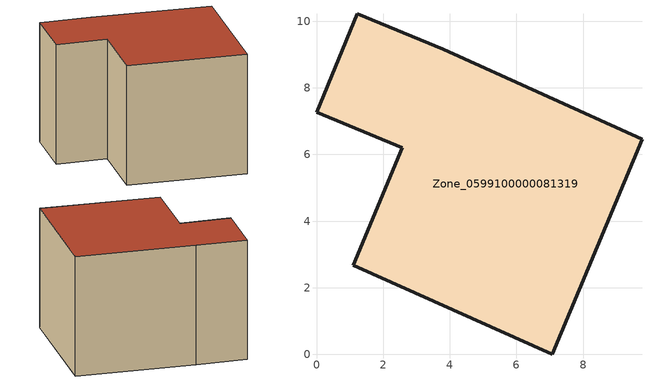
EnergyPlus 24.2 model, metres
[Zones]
Zone_0599100000081319
 floor ground (C_G): 9.77,6.46 7.08,0 1.11,2.67 2.58,6.2 0,7.27 1.23,10.23 3.81,9.16 z0
 wall outside (C_F): 3.81,9.16 1.23,10.23 0,7.27 2.58,6.2 1.11,2.67 7.08,0 9.77,6.46 3.81,9.16 z0:6.77
 roof outside (C_R): 9.77,6.46 3.81,9.16 1.23,10.23 0,7.27 2.58,6.2 1.11,2.67 7.08,0 z6.77
[BUILDING]
Pand.0599100000081319: North Axis=0; Terrain=City; Loads Convergence Tolerance Value=0.04; Temperature Convergence Tolerance Value=0.4; Solar Distribution=FullExterior; Maximum Number of Warmup Days=25; Minimum Number of Warmup Days=1
[Site:Location]
Rotterdam.The.Hague.AP_ZH_NLD Design_Conditions: Latitude=51.96; Longitude=4.45; Time Zone=1; Elevation=-4.5
[SITE:GROUNDTEMPERATURE:BUILDINGSURFACE]
18, 18, 18, 18, 18, 18, 18, 18, 18, 18, 18, 18
[MATERIAL] Thermal Absorptance=0.9; Solar Absorptance=0.7; Visible Absorptance=0.7
Name | Roughness | Thickness | Conductivity | Density | Specific Heat
G.TI.1965-1974 | MediumSmooth | 0.15 | 0.882353 | 540 | 1210
F.TI.1965-1974 | Rough | 0.3 | 0.697674 | 1920 | 840
R.TI.1965-1974 | MediumRough | 0.2 | 0.232558 | 1500 | 1000
[CONSTRUCTION]
C_G: G.TI.1965-1974
C_F: F.TI.1965-1974
C_R: R.TI.1965-1974
[ZONE]
Zone_0599100000081319: Type=1; Multiplier=1; Ceiling Height=Autocalculate; Volume=Autocalculate; Floor Area=autocalculate; Part of Total Floor Area=Yes
[ZONEINFILTRATION:DESIGNFLOWRATE]
Infil_Zone_0599100000081319: Zone or ZoneList or Space or SpaceList=Zone_0599100000081319; Schedule=AlwaysOn; Design Flow Rate Calculation Method=Flow/Area; Flow Rate per Floor Area=0.003; Constant Term Coefficient=1; Temperature Term Coefficient=0; Velocity Term Coefficient=0; Velocity Squared Term Coefficient=0
[HVACTEMPLATE:ZONE:IDEALLOADSAIRSYSTEM]
Zone_0599100000081319: Maximum Heating Supply Air Temperature=50; Minimum Cooling Supply Air Temperature=13; Maximum Heating Supply Air Humidity Ratio=0.0156; Minimum Cooling Supply Air Humidity Ratio=0.0077; Heating Limit=NoLimit; Cooling Limit=NoLimit; Dehumidification Control Type=ConstantSensibleHeatRatio; Cooling Sensible Heat Ratio=0.7; Dehumidification Setpoint=60; Humidification Control Type=None; Humidification Setpoint=30; Outdoor Air Method=None; Outdoor Air Flow Rate per Person=0.00944; Outdoor Air Flow Rate per Zone Floor Area=0; Outdoor Air Flow Rate per Zone=0; Demand Controlled Ventilation Type=None; Outdoor Air Economizer Type=NoEconomizer; Heat Recovery Type=None; Sensible Heat Recovery Effectiveness=0.7; Latent Heat Recovery Effectiveness=0.65
[ZONECONTROL:THERMOSTAT]
ThermostatControl_Zone_0599100000081319: Zone or ZoneList=Zone_0599100000081319; Control Type Schedule=DualSetpointControlType; Control 1=Thermostat_Zone_0599100000081319; Temperature Difference Between Cutout And Setpoint=0
[THERMOSTATSETPOINT:DUALSETPOINT]
Thermostat_Zone_0599100000081319: Heating Setpoint Temperature Schedule=HeatingSetpoint_Zone_0599100000081319; Cooling Setpoint Temperature Schedule=CoolingSetpoint_Zone_0599100000081319
[SCHEDULE:COMPACT]
HeatingSetpoint_Zone_0599100000081319: Through: 12/31, For: AllDays, Until: 24:00, 21
CoolingSetpoint_Zone_0599100000081319: Through: 12/31, For: AllDays, Until: 24:00, 24
DualSetpointControlType: Through: 12/31, For: AllDays, Until: 24:00, 4
AlwaysOn: Through: 12/31, For: AllDays, Until: 24:00, 1
